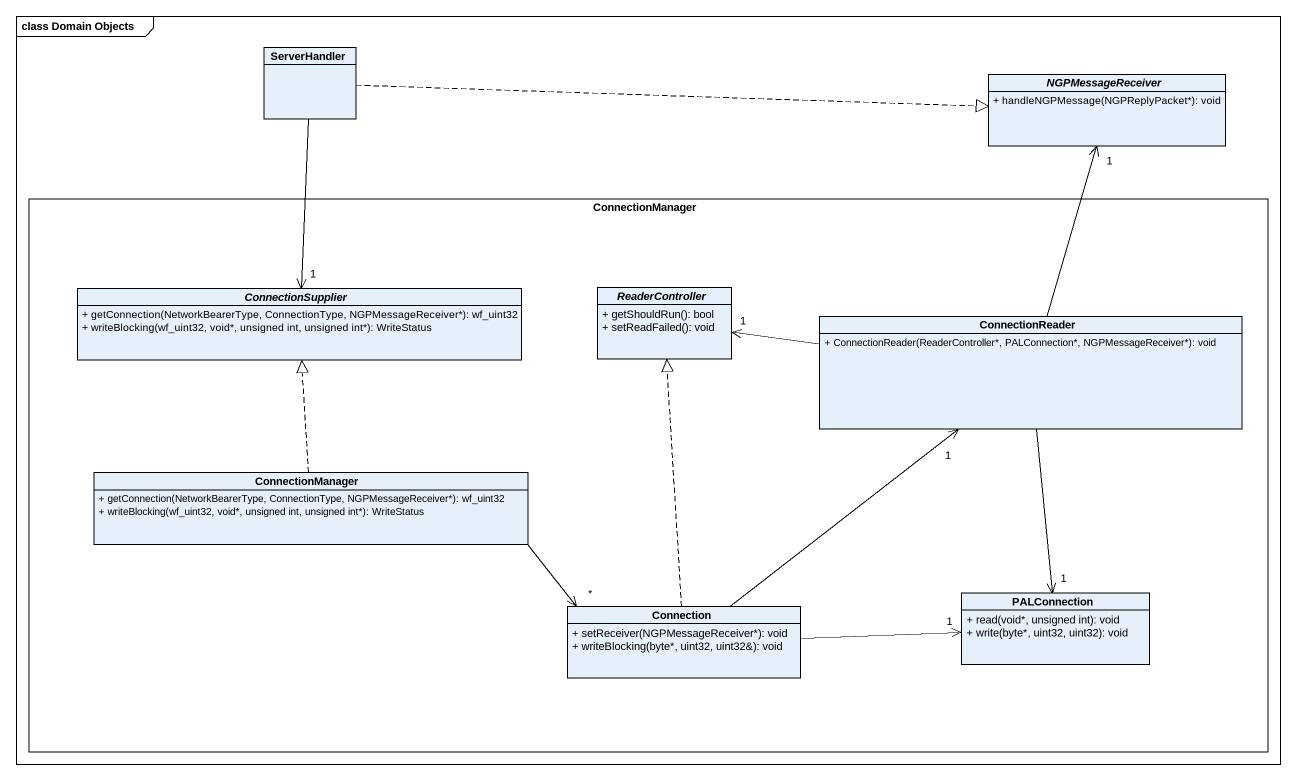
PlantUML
@startuml
mainframe class Domain Objects
hide circle
hide empty members
skinparam classAttributeIconSize 0
class ServerHandler
abstract class NGPMessageReceiver {
  + handleNGPMessage(NGPReplyPacket*): void
}
rectangle ConnectionManager {
  abstract class ConnectionSupplier {
    + getConnection(NetworkBearerType, ConnectionType, NGPMessageReceiver*): wf_uint32
    + writeBlocking(wf_uint32, void*, unsigned int, unsigned int*): WriteStatus
  }
  abstract class ReaderController {
    + getShouldRun(): bool
    + setReadFailed(): void
  }
  class ConnectionReader {
    + ConnectionReader(ReaderController*, PALConnection*, NGPMessageReceiver*): void
  }
  class "ConnectionManager" as ConnectionManager_2 {
    + getConnection(NetworkBearerType, ConnectionType, NGPMessageReceiver*): wf_uint32
    + writeBlocking(wf_uint32, void*, unsigned int, unsigned int*): WriteStatus
  }
  class Connection {
    + setReceiver(NGPMessageReceiver*): void
    + writeBlocking(byte*, uint32, uint32&): void
  }
  class PALConnection {
    + read(void*, unsigned int): void
    + write(byte*, uint32, uint32): void
  }
}
ServerHandler .right.|> NGPMessageReceiver
ServerHandler --> "1" ConnectionSupplier
ConnectionReader -up-> "1" NGPMessageReceiver
ConnectionReader -left-> "1" ReaderController
ConnectionReader --> "1" PALConnection
ConnectionManager_2 .up.|> ConnectionSupplier
ConnectionManager_2 -right-> "*" Connection
Connection .up.|> ReaderController
Connection -up-> "1" ConnectionReader
Connection -right-> "1" PALConnection
@enduml
